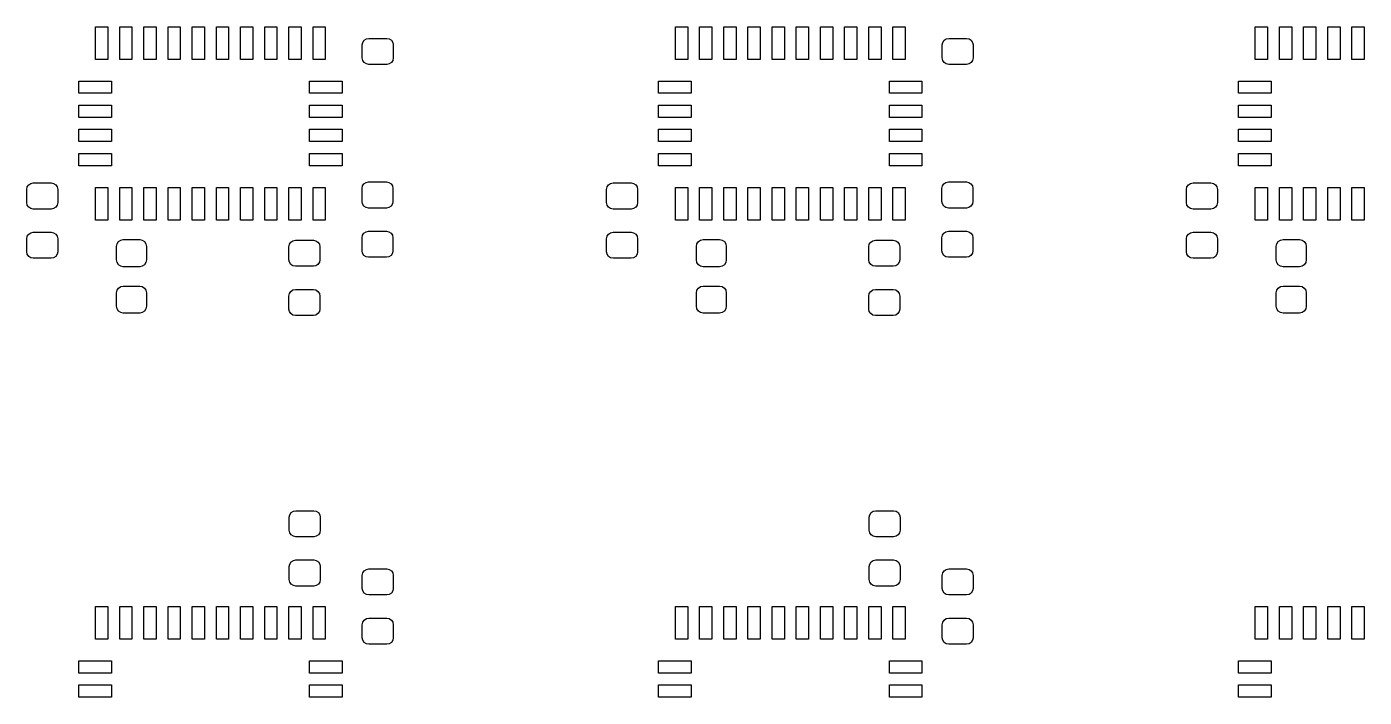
# Model space of a CAD drawing. Extents: x 120.7 to 176.3, y -84 to -28.
# Drawn here: x 120.7 to 148.38, y -55.88 to -42 of the extents above; entities that cross this region are included whole.
import ezdxf

# ---------------------------------------------------------------- set-up
doc = ezdxf.new("R2010")
doc.units = 0
doc.layers.add('BLACK', color=7, linetype='CONTINUOUS')

msp = doc.modelspace()

# ---------------------------------------------------------------- linework, layer by layer
at = {"layer": 'BLACK', "linetype": 'CONTINUOUS'}
for p, q in [((122.123, -42.675), (122.123, -42)), ((122.123, -42), (122.377, -42)), ((122.377, -42), (122.377, -42.675)), ((122.623, -42.675), (122.623, -42)), ((122.623, -42), (122.877, -42)), ((122.877, -42), (122.877, -42.675)), ((123.123, -42.675), (123.123, -42)), ((123.123, -42), (123.377, -42)), ((123.377, -42), (123.377, -42.675)), ((123.623, -42.675), (123.623, -42)), ((123.623, -42), (123.877, -42)), ((123.877, -42), (123.877, -42.675)), ((124.123, -42.675), (124.123, -42)), ((124.123, -42), (124.377, -42)), ((124.377, -42), (124.377, -42.675)), ((124.623, -42.675), (124.623, -42)), ((124.623, -42), (124.877, -42)), ((124.877, -42), (124.877, -42.675)), ((125.123, -42.675), (125.123, -42)), ((125.123, -42), (125.377, -42)), ((125.377, -42), (125.377, -42.675)), ((125.623, -42.675), (125.623, -42)), ((125.623, -42), (125.877, -42)), ((125.877, -42), (125.877, -42.675)), ((126.123, -42.675), (126.123, -42)), ((126.123, -42), (126.377, -42)), ((126.377, -42), (126.377, -42.675)), ((126.623, -42.675), (126.623, -42)), ((126.623, -42), (126.877, -42)), ((126.877, -42), (126.877, -42.675)), ((134.123, -42.675), (134.123, -42)), ((134.123, -42), (134.377, -42)), ((134.377, -42), (134.377, -42.675)), ((134.623, -42.675), (134.623, -42)), ((134.623, -42), (134.877, -42)), ((134.877, -42), (134.877, -42.675)), ((135.123, -42.675), (135.123, -42)), ((135.123, -42), (135.377, -42)), ((135.377, -42), (135.377, -42.675)), ((135.623, -42.675), (135.623, -42)), ((135.623, -42), (135.877, -42)), ((135.877, -42), (135.877, -42.675)), ((136.123, -42.675), (136.123, -42)), ((136.123, -42), (136.377, -42)), ((136.377, -42), (136.377, -42.675)), ((136.623, -42.675), (136.623, -42)), ((136.623, -42), (136.877, -42)), ((136.877, -42), (136.877, -42.675)), ((137.123, -42.675), (137.123, -42)), ((137.123, -42), (137.377, -42)), ((137.377, -42), (137.377, -42.675)), ((137.623, -42.675), (137.623, -42)), ((137.623, -42), (137.877, -42)), ((137.877, -42), (137.877, -42.675)), ((138.123, -42.675), (138.123, -42)), ((138.123, -42), (138.377, -42)), ((138.377, -42), (138.377, -42.675)), ((138.623, -42.675), (138.623, -42)), ((138.623, -42), (138.877, -42)), ((138.877, -42), (138.877, -42.675)), ((146.123, -42.675), (146.123, -42)), ((146.123, -42), (146.377, -42)), ((146.377, -42), (146.377, -42.675)), ((146.623, -42.675), (146.623, -42)), ((146.623, -42), (146.877, -42)), ((146.877, -42), (146.877, -42.675)), ((147.123, -42.675), (147.123, -42)), ((147.123, -42), (147.377, -42)), ((147.377, -42), (147.377, -42.675)), ((147.623, -42.675), (147.623, -42)), ((147.623, -42), (147.877, -42)), ((147.877, -42), (147.877, -42.675)), ((148.123, -42.675), (148.123, -42)), ((148.123, -42), (148.377, -42)), ((148.377, -42), (148.377, -42.675)), ((127.643, -42.375), (127.654, -42.3233)), ((127.654, -42.3233), (127.683, -42.2795)), ((127.683, -42.2795), (127.727, -42.2503)), ((127.727, -42.2503), (127.778, -42.24)), ((127.778, -42.24), (128.148, -42.24)), ((128.148, -42.24), (128.2, -42.2503)), ((128.2, -42.2503), (128.244, -42.2795)), ((128.244, -42.2795), (128.273, -42.3233)), ((128.273, -42.3233), (128.283, -42.375)), ((139.643, -42.375), (139.654, -42.3233)), ((139.654, -42.3233), (139.683, -42.2795)), ((139.683, -42.2795), (139.727, -42.2503)), ((139.727, -42.2503), (139.778, -42.24)), ((139.778, -42.24), (140.148, -42.24)), ((140.148, -42.24), (140.2, -42.2503)), ((140.2, -42.2503), (140.244, -42.2795)), ((140.244, -42.2795), (140.273, -42.3233)), ((140.273, -42.3233), (140.283, -42.375)), ((127.643, -42.645), (127.643, -42.375)), ((128.283, -42.375), (128.283, -42.645)), ((139.643, -42.645), (139.643, -42.375)), ((140.283, -42.375), (140.283, -42.645)), ((122.377, -42.675), (122.123, -42.675)), ((122.877, -42.675), (122.623, -42.675)), ((123.377, -42.675), (123.123, -42.675)), ((123.877, -42.675), (123.623, -42.675)), ((124.377, -42.675), (124.123, -42.675)), ((124.877, -42.675), (124.623, -42.675)), ((125.377, -42.675), (125.123, -42.675)), ((125.877, -42.675), (125.623, -42.675)), ((126.377, -42.675), (126.123, -42.675)), ((126.877, -42.675), (126.623, -42.675)), ((127.654, -42.6967), (127.643, -42.645)), ((127.683, -42.7405), (127.654, -42.6967)), ((127.727, -42.7697), (127.683, -42.7405)), ((127.778, -42.78), (127.727, -42.7697)), ((128.148, -42.78), (127.778, -42.78)), ((128.2, -42.7697), (128.148, -42.78)), ((128.244, -42.7405), (128.2, -42.7697)), ((128.273, -42.6967), (128.244, -42.7405)), ((128.283, -42.645), (128.273, -42.6967)), ((134.377, -42.675), (134.123, -42.675)), ((134.877, -42.675), (134.623, -42.675)), ((135.377, -42.675), (135.123, -42.675)), ((135.877, -42.675), (135.623, -42.675)), ((136.377, -42.675), (136.123, -42.675)), ((136.877, -42.675), (136.623, -42.675)), ((137.377, -42.675), (137.123, -42.675)), ((137.877, -42.675), (137.623, -42.675)), ((138.377, -42.675), (138.123, -42.675)), ((138.877, -42.675), (138.623, -42.675)), ((139.654, -42.6967), (139.643, -42.645)), ((139.683, -42.7405), (139.654, -42.6967)), ((139.727, -42.7697), (139.683, -42.7405)), ((139.778, -42.78), (139.727, -42.7697)), ((140.148, -42.78), (139.778, -42.78)), ((140.2, -42.7697), (140.148, -42.78)), ((140.244, -42.7405), (140.2, -42.7697)), ((140.273, -42.6967), (140.244, -42.7405)), ((140.283, -42.645), (140.273, -42.6967)), ((146.377, -42.675), (146.123, -42.675)), ((146.877, -42.675), (146.623, -42.675)), ((147.377, -42.675), (147.123, -42.675)), ((147.877, -42.675), (147.623, -42.675)), ((148.377, -42.675), (148.123, -42.675)), ((121.775, -43.377), (121.775, -43.123)), ((121.775, -43.123), (122.45, -43.123)), ((122.45, -43.123), (122.45, -43.377)), ((126.55, -43.377), (126.55, -43.123)), ((126.55, -43.123), (127.225, -43.123)), ((127.225, -43.123), (127.225, -43.377)), ((133.775, -43.377), (133.775, -43.123)), ((133.775, -43.123), (134.45, -43.123)), ((134.45, -43.123), (134.45, -43.377)), ((138.55, -43.377), (138.55, -43.123)), ((138.55, -43.123), (139.225, -43.123)), ((139.225, -43.123), (139.225, -43.377)), ((145.775, -43.377), (145.775, -43.123)), ((145.775, -43.123), (146.45, -43.123)), ((146.45, -43.123), (146.45, -43.377)), ((122.45, -43.377), (121.775, -43.377)), ((127.225, -43.377), (126.55, -43.377)), ((134.45, -43.377), (133.775, -43.377)), ((139.225, -43.377), (138.55, -43.377)), ((146.45, -43.377), (145.775, -43.377)), ((121.775, -43.877), (121.775, -43.623)), ((121.775, -43.623), (122.45, -43.623)), ((122.45, -43.623), (122.45, -43.877)), ((126.55, -43.877), (126.55, -43.623)), ((126.55, -43.623), (127.225, -43.623)), ((127.225, -43.623), (127.225, -43.877)), ((133.775, -43.877), (133.775, -43.623)), ((133.775, -43.623), (134.45, -43.623)), ((134.45, -43.623), (134.45, -43.877)), ((138.55, -43.877), (138.55, -43.623)), ((138.55, -43.623), (139.225, -43.623)), ((139.225, -43.623), (139.225, -43.877)), ((145.775, -43.877), (145.775, -43.623)), ((145.775, -43.623), (146.45, -43.623)), ((146.45, -43.623), (146.45, -43.877)), ((122.45, -43.877), (121.775, -43.877)), ((127.225, -43.877), (126.55, -43.877)), ((134.45, -43.877), (133.775, -43.877)), ((139.225, -43.877), (138.55, -43.877)), ((146.45, -43.877), (145.775, -43.877)), ((121.775, -44.377), (121.775, -44.123)), ((121.775, -44.123), (122.45, -44.123)), ((122.45, -44.123), (122.45, -44.377)), ((126.55, -44.377), (126.55, -44.123)), ((126.55, -44.123), (127.225, -44.123)), ((127.225, -44.123), (127.225, -44.377)), ((133.775, -44.377), (133.775, -44.123)), ((133.775, -44.123), (134.45, -44.123)), ((134.45, -44.123), (134.45, -44.377)), ((138.55, -44.377), (138.55, -44.123)), ((138.55, -44.123), (139.225, -44.123)), ((139.225, -44.123), (139.225, -44.377)), ((145.775, -44.377), (145.775, -44.123)), ((145.775, -44.123), (146.45, -44.123)), ((146.45, -44.123), (146.45, -44.377)), ((122.45, -44.377), (121.775, -44.377)), ((127.225, -44.377), (126.55, -44.377)), ((134.45, -44.377), (133.775, -44.377)), ((139.225, -44.377), (138.55, -44.377)), ((146.45, -44.377), (145.775, -44.377)), ((121.775, -44.877), (121.775, -44.623)), ((121.775, -44.623), (122.45, -44.623)), ((122.45, -44.623), (122.45, -44.877)), ((126.55, -44.877), (126.55, -44.623)), ((126.55, -44.623), (127.225, -44.623)), ((127.225, -44.623), (127.225, -44.877)), ((133.775, -44.877), (133.775, -44.623)), ((133.775, -44.623), (134.45, -44.623)), ((134.45, -44.623), (134.45, -44.877)), ((138.55, -44.877), (138.55, -44.623)), ((138.55, -44.623), (139.225, -44.623)), ((139.225, -44.623), (139.225, -44.877)), ((145.775, -44.877), (145.775, -44.623)), ((145.775, -44.623), (146.45, -44.623)), ((146.45, -44.623), (146.45, -44.877)), ((122.45, -44.877), (121.775, -44.877)), ((127.225, -44.877), (126.55, -44.877)), ((134.45, -44.877), (133.775, -44.877)), ((139.225, -44.877), (138.55, -44.877)), ((146.45, -44.877), (145.775, -44.877)), ((120.699, -45.3677), (120.709, -45.316)), ((120.699, -45.6377), (120.699, -45.3677)), ((120.709, -45.316), (120.739, -45.2722)), ((120.739, -45.2722), (120.782, -45.243)), ((120.782, -45.243), (120.834, -45.2327)), ((120.834, -45.2327), (121.204, -45.2327)), ((121.204, -45.2327), (121.256, -45.243)), ((121.256, -45.243), (121.3, -45.2722)), ((121.3, -45.2722), (121.329, -45.316)), ((121.329, -45.316), (121.339, -45.3677)), ((121.339, -45.3677), (121.339, -45.6377)), ((122.123, -46), (122.123, -45.325)), ((122.123, -45.325), (122.377, -45.325)), ((122.377, -45.325), (122.377, -46)), ((122.623, -46), (122.623, -45.325)), ((122.623, -45.325), (122.877, -45.325)), ((122.877, -45.325), (122.877, -46)), ((123.123, -46), (123.123, -45.325)), ((123.123, -45.325), (123.377, -45.325)), ((123.377, -45.325), (123.377, -46)), ((123.623, -46), (123.623, -45.325)), ((123.623, -45.325), (123.877, -45.325)), ((123.877, -45.325), (123.877, -46)), ((124.123, -46), (124.123, -45.325)), ((124.123, -45.325), (124.377, -45.325)), ((124.377, -45.325), (124.377, -46)), ((124.623, -46), (124.623, -45.325)), ((124.623, -45.325), (124.877, -45.325)), ((124.877, -45.325), (124.877, -46)), ((125.123, -46), (125.123, -45.325)), ((125.123, -45.325), (125.377, -45.325)), ((125.377, -45.325), (125.377, -46)), ((125.623, -46), (125.623, -45.325)), ((125.623, -45.325), (125.877, -45.325)), ((125.877, -45.325), (125.877, -46)), ((126.123, -46), (126.123, -45.325)), ((126.123, -45.325), (126.377, -45.325)), ((126.377, -45.325), (126.377, -46)), ((126.623, -46), (126.623, -45.325)), ((126.623, -45.325), (126.877, -45.325)), ((126.877, -45.325), (126.877, -46)), ((127.638, -45.3464), (127.648, -45.2947)), ((127.638, -45.6164), (127.638, -45.3464)), ((127.648, -45.2947), (127.677, -45.2509)), ((127.677, -45.2509), (127.721, -45.2217)), ((127.721, -45.2217), (127.773, -45.2114)), ((127.773, -45.2114), (128.143, -45.2114)), ((128.143, -45.2114), (128.194, -45.2217)), ((128.194, -45.2217), (128.238, -45.2509)), ((128.238, -45.2509), (128.267, -45.2947)), ((128.267, -45.2947), (128.278, -45.3464)), ((128.278, -45.3464), (128.278, -45.6164)), ((132.699, -45.3677), (132.709, -45.316)), ((132.699, -45.6377), (132.699, -45.3677)), ((132.709, -45.316), (132.739, -45.2722)), ((132.739, -45.2722), (132.782, -45.243)), ((132.782, -45.243), (132.834, -45.2327)), ((132.834, -45.2327), (133.204, -45.2327)), ((133.204, -45.2327), (133.256, -45.243)), ((133.256, -45.243), (133.3, -45.2722)), ((133.3, -45.2722), (133.329, -45.316)), ((133.329, -45.316), (133.339, -45.3677)), ((133.339, -45.3677), (133.339, -45.6377)), ((134.123, -46), (134.123, -45.325)), ((134.123, -45.325), (134.377, -45.325)), ((134.377, -45.325), (134.377, -46)), ((134.623, -46), (134.623, -45.325)), ((134.623, -45.325), (134.877, -45.325)), ((134.877, -45.325), (134.877, -46)), ((135.123, -46), (135.123, -45.325)), ((135.123, -45.325), (135.377, -45.325)), ((135.377, -45.325), (135.377, -46)), ((135.623, -46), (135.623, -45.325)), ((135.623, -45.325), (135.877, -45.325)), ((135.877, -45.325), (135.877, -46)), ((136.123, -46), (136.123, -45.325)), ((136.123, -45.325), (136.377, -45.325)), ((136.377, -45.325), (136.377, -46)), ((136.623, -46), (136.623, -45.325)), ((136.623, -45.325), (136.877, -45.325)), ((136.877, -45.325), (136.877, -46)), ((137.123, -46), (137.123, -45.325)), ((137.123, -45.325), (137.377, -45.325)), ((137.377, -45.325), (137.377, -46)), ((137.623, -46), (137.623, -45.325)), ((137.623, -45.325), (137.877, -45.325)), ((137.877, -45.325), (137.877, -46)), ((138.123, -46), (138.123, -45.325)), ((138.123, -45.325), (138.377, -45.325)), ((138.377, -45.325), (138.377, -46)), ((138.623, -46), (138.623, -45.325)), ((138.623, -45.325), (138.877, -45.325)), ((138.877, -45.325), (138.877, -46)), ((139.638, -45.3464), (139.648, -45.2947)), ((139.638, -45.6164), (139.638, -45.3464)), ((139.648, -45.2947), (139.677, -45.2509)), ((139.677, -45.2509), (139.721, -45.2217)), ((139.721, -45.2217), (139.773, -45.2114)), ((139.773, -45.2114), (140.143, -45.2114)), ((140.143, -45.2114), (140.194, -45.2217)), ((140.194, -45.2217), (140.238, -45.2509)), ((140.238, -45.2509), (140.267, -45.2947)), ((140.267, -45.2947), (140.278, -45.3464)), ((140.278, -45.3464), (140.278, -45.6164)), ((144.699, -45.3677), (144.709, -45.316)), ((144.699, -45.6377), (144.699, -45.3677)), ((144.709, -45.316), (144.739, -45.2722)), ((144.739, -45.2722), (144.782, -45.243)), ((144.782, -45.243), (144.834, -45.2327)), ((144.834, -45.2327), (145.204, -45.2327)), ((145.204, -45.2327), (145.256, -45.243)), ((145.256, -45.243), (145.3, -45.2722)), ((145.3, -45.2722), (145.329, -45.316)), ((145.329, -45.316), (145.339, -45.3677)), ((145.339, -45.3677), (145.339, -45.6377)), ((146.123, -46), (146.123, -45.325)), ((146.123, -45.325), (146.377, -45.325)), ((146.377, -45.325), (146.377, -46)), ((146.623, -46), (146.623, -45.325)), ((146.623, -45.325), (146.877, -45.325)), ((146.877, -45.325), (146.877, -46)), ((147.123, -46), (147.123, -45.325)), ((147.123, -45.325), (147.377, -45.325)), ((147.377, -45.325), (147.377, -46)), ((147.623, -46), (147.623, -45.325)), ((147.623, -45.325), (147.877, -45.325)), ((147.877, -45.325), (147.877, -46)), ((148.123, -46), (148.123, -45.325)), ((148.123, -45.325), (148.377, -45.325)), ((148.377, -45.325), (148.377, -46)), ((120.709, -45.6894), (120.699, -45.6377)), ((121.339, -45.6377), (121.329, -45.6894)), ((127.648, -45.668), (127.638, -45.6164)), ((127.677, -45.7118), (127.648, -45.668)), ((128.267, -45.668), (128.238, -45.7118)), ((128.278, -45.6164), (128.267, -45.668)), ((132.709, -45.6894), (132.699, -45.6377)), ((133.339, -45.6377), (133.329, -45.6894)), ((139.648, -45.668), (139.638, -45.6164)), ((139.677, -45.7118), (139.648, -45.668)), ((140.267, -45.668), (140.238, -45.7118)), ((140.278, -45.6164), (140.267, -45.668)), ((144.709, -45.6894), (144.699, -45.6377)), ((145.339, -45.6377), (145.329, -45.6894)), ((120.739, -45.7332), (120.709, -45.6894)), ((120.782, -45.7624), (120.739, -45.7332)), ((120.834, -45.7727), (120.782, -45.7624)), ((121.204, -45.7727), (120.834, -45.7727)), ((121.256, -45.7624), (121.204, -45.7727)), ((121.3, -45.7332), (121.256, -45.7624)), ((121.329, -45.6894), (121.3, -45.7332)), ((127.721, -45.7411), (127.677, -45.7118)), ((127.773, -45.7514), (127.721, -45.7411)), ((128.143, -45.7514), (127.773, -45.7514)), ((128.194, -45.7411), (128.143, -45.7514)), ((128.238, -45.7118), (128.194, -45.7411)), ((132.739, -45.7332), (132.709, -45.6894)), ((132.782, -45.7624), (132.739, -45.7332)), ((132.834, -45.7727), (132.782, -45.7624)), ((133.204, -45.7727), (132.834, -45.7727)), ((133.256, -45.7624), (133.204, -45.7727)), ((133.3, -45.7332), (133.256, -45.7624)), ((133.329, -45.6894), (133.3, -45.7332)), ((139.721, -45.7411), (139.677, -45.7118)), ((139.773, -45.7514), (139.721, -45.7411)), ((140.143, -45.7514), (139.773, -45.7514)), ((140.194, -45.7411), (140.143, -45.7514)), ((140.238, -45.7118), (140.194, -45.7411)), ((144.739, -45.7332), (144.709, -45.6894)), ((144.782, -45.7624), (144.739, -45.7332)), ((144.834, -45.7727), (144.782, -45.7624)), ((145.204, -45.7727), (144.834, -45.7727)), ((145.256, -45.7624), (145.204, -45.7727)), ((145.3, -45.7332), (145.256, -45.7624)), ((145.329, -45.6894), (145.3, -45.7332)), ((122.377, -46), (122.123, -46)), ((122.877, -46), (122.623, -46)), ((123.377, -46), (123.123, -46)), ((123.877, -46), (123.623, -46)), ((124.377, -46), (124.123, -46)), ((124.877, -46), (124.623, -46)), ((125.377, -46), (125.123, -46)), ((125.877, -46), (125.623, -46)), ((126.377, -46), (126.123, -46)), ((126.877, -46), (126.623, -46)), ((134.377, -46), (134.123, -46)), ((134.877, -46), (134.623, -46)), ((135.377, -46), (135.123, -46)), ((135.877, -46), (135.623, -46)), ((136.377, -46), (136.123, -46)), ((136.877, -46), (136.623, -46)), ((137.377, -46), (137.123, -46)), ((137.877, -46), (137.623, -46)), ((138.377, -46), (138.123, -46)), ((138.877, -46), (138.623, -46)), ((146.377, -46), (146.123, -46)), ((146.877, -46), (146.623, -46)), ((147.377, -46), (147.123, -46)), ((147.877, -46), (147.623, -46)), ((148.377, -46), (148.123, -46)), ((120.699, -46.3877), (120.709, -46.336)), ((120.699, -46.6577), (120.699, -46.3877)), ((120.709, -46.336), (120.739, -46.2922)), ((120.739, -46.2922), (120.782, -46.263)), ((120.782, -46.263), (120.834, -46.2527)), ((120.834, -46.2527), (121.204, -46.2527)), ((121.204, -46.2527), (121.256, -46.263)), ((121.256, -46.263), (121.3, -46.2922)), ((121.3, -46.2922), (121.329, -46.336)), ((121.329, -46.336), (121.339, -46.3877)), ((121.339, -46.3877), (121.339, -46.6577)), ((122.556, -46.5463), (122.567, -46.4928)), ((122.567, -46.4928), (122.597, -46.4474)), ((122.597, -46.4474), (122.643, -46.417)), ((122.643, -46.417), (122.696, -46.4063)), ((122.696, -46.4063), (123.036, -46.4063)), ((123.036, -46.4063), (123.09, -46.417)), ((123.09, -46.417), (123.135, -46.4474)), ((123.135, -46.4474), (123.165, -46.4928)), ((123.165, -46.4928), (123.176, -46.5463)), ((126.135, -46.5009), (126.165, -46.4571)), ((126.165, -46.4571), (126.208, -46.4278)), ((126.208, -46.4278), (126.26, -46.4176)), ((126.26, -46.4176), (126.63, -46.4176)), ((126.63, -46.4176), (126.682, -46.4278)), ((126.682, -46.4278), (126.726, -46.4571)), ((126.726, -46.4571), (126.755, -46.5009)), ((127.638, -46.3664), (127.648, -46.3147)), ((127.638, -46.6364), (127.638, -46.3664)), ((127.648, -46.3147), (127.677, -46.2709)), ((127.677, -46.2709), (127.721, -46.2417)), ((127.721, -46.2417), (127.773, -46.2314)), ((127.773, -46.2314), (128.143, -46.2314)), ((128.143, -46.2314), (128.194, -46.2417)), ((128.194, -46.2417), (128.238, -46.2709)), ((128.238, -46.2709), (128.267, -46.3147)), ((128.267, -46.3147), (128.278, -46.3664)), ((128.278, -46.3664), (128.278, -46.6364)), ((132.699, -46.3877), (132.709, -46.336)), ((132.699, -46.6577), (132.699, -46.3877)), ((132.709, -46.336), (132.739, -46.2922)), ((132.739, -46.2922), (132.782, -46.263)), ((132.782, -46.263), (132.834, -46.2527)), ((132.834, -46.2527), (133.204, -46.2527)), ((133.204, -46.2527), (133.256, -46.263)), ((133.256, -46.263), (133.3, -46.2922)), ((133.3, -46.2922), (133.329, -46.336)), ((133.329, -46.336), (133.339, -46.3877)), ((133.339, -46.3877), (133.339, -46.6577)), ((134.556, -46.5463), (134.567, -46.4928)), ((134.567, -46.4928), (134.597, -46.4474)), ((134.597, -46.4474), (134.643, -46.417)), ((134.643, -46.417), (134.696, -46.4063)), ((134.696, -46.4063), (135.036, -46.4063)), ((135.036, -46.4063), (135.09, -46.417)), ((135.09, -46.417), (135.135, -46.4474)), ((135.135, -46.4474), (135.165, -46.4928)), ((135.165, -46.4928), (135.176, -46.5463)), ((138.135, -46.5009), (138.165, -46.4571)), ((138.165, -46.4571), (138.208, -46.4278)), ((138.208, -46.4278), (138.26, -46.4176)), ((138.26, -46.4176), (138.63, -46.4176)), ((138.63, -46.4176), (138.682, -46.4278)), ((138.682, -46.4278), (138.726, -46.4571)), ((138.726, -46.4571), (138.755, -46.5009)), ((139.638, -46.3664), (139.648, -46.3147)), ((139.638, -46.6364), (139.638, -46.3664)), ((139.648, -46.3147), (139.677, -46.2709)), ((139.677, -46.2709), (139.721, -46.2417)), ((139.721, -46.2417), (139.773, -46.2314)), ((139.773, -46.2314), (140.143, -46.2314)), ((140.143, -46.2314), (140.194, -46.2417)), ((140.194, -46.2417), (140.238, -46.2709)), ((140.238, -46.2709), (140.267, -46.3147)), ((140.267, -46.3147), (140.278, -46.3664)), ((140.278, -46.3664), (140.278, -46.6364)), ((144.699, -46.3877), (144.709, -46.336)), ((144.699, -46.6577), (144.699, -46.3877)), ((144.709, -46.336), (144.739, -46.2922)), ((144.739, -46.2922), (144.782, -46.263)), ((144.782, -46.263), (144.834, -46.2527)), ((144.834, -46.2527), (145.204, -46.2527)), ((145.204, -46.2527), (145.256, -46.263)), ((145.256, -46.263), (145.3, -46.2922)), ((145.3, -46.2922), (145.329, -46.336)), ((145.329, -46.336), (145.339, -46.3877)), ((145.339, -46.3877), (145.339, -46.6577)), ((146.556, -46.5463), (146.567, -46.4928)), ((146.567, -46.4928), (146.597, -46.4474)), ((146.597, -46.4474), (146.643, -46.417)), ((146.643, -46.417), (146.696, -46.4063)), ((146.696, -46.4063), (147.036, -46.4063)), ((147.036, -46.4063), (147.09, -46.417)), ((147.09, -46.417), (147.135, -46.4474)), ((147.135, -46.4474), (147.165, -46.4928)), ((147.165, -46.4928), (147.176, -46.5463)), ((120.709, -46.7094), (120.699, -46.6577)), ((120.739, -46.7532), (120.709, -46.7094)), ((120.782, -46.7824), (120.739, -46.7532)), ((121.3, -46.7532), (121.256, -46.7824)), ((121.329, -46.7094), (121.3, -46.7532)), ((121.339, -46.6577), (121.329, -46.7094)), ((122.556, -46.8263), (122.556, -46.5463)), ((123.176, -46.5463), (123.176, -46.8263)), ((126.125, -46.5526), (126.135, -46.5009)), ((126.125, -46.8226), (126.125, -46.5526)), ((126.755, -46.5009), (126.765, -46.5526)), ((126.765, -46.5526), (126.765, -46.8226)), ((127.648, -46.688), (127.638, -46.6364)), ((127.677, -46.7318), (127.648, -46.688)), ((127.721, -46.7611), (127.677, -46.7318)), ((127.773, -46.7714), (127.721, -46.7611)), ((128.143, -46.7714), (127.773, -46.7714)), ((128.194, -46.7611), (128.143, -46.7714)), ((128.238, -46.7318), (128.194, -46.7611)), ((128.267, -46.688), (128.238, -46.7318)), ((128.278, -46.6364), (128.267, -46.688)), ((132.709, -46.7094), (132.699, -46.6577)), ((132.739, -46.7532), (132.709, -46.7094)), ((132.782, -46.7824), (132.739, -46.7532)), ((133.3, -46.7532), (133.256, -46.7824)), ((133.329, -46.7094), (133.3, -46.7532)), ((133.339, -46.6577), (133.329, -46.7094)), ((134.556, -46.8263), (134.556, -46.5463)), ((135.176, -46.5463), (135.176, -46.8263)), ((138.125, -46.5526), (138.135, -46.5009)), ((138.125, -46.8226), (138.125, -46.5526)), ((138.755, -46.5009), (138.765, -46.5526)), ((138.765, -46.5526), (138.765, -46.8226)), ((139.648, -46.688), (139.638, -46.6364)), ((139.677, -46.7318), (139.648, -46.688)), ((139.721, -46.7611), (139.677, -46.7318)), ((139.773, -46.7714), (139.721, -46.7611)), ((140.143, -46.7714), (139.773, -46.7714)), ((140.194, -46.7611), (140.143, -46.7714)), ((140.238, -46.7318), (140.194, -46.7611)), ((140.267, -46.688), (140.238, -46.7318)), ((140.278, -46.6364), (140.267, -46.688)), ((144.709, -46.7094), (144.699, -46.6577)), ((144.739, -46.7532), (144.709, -46.7094)), ((144.782, -46.7824), (144.739, -46.7532)), ((145.3, -46.7532), (145.256, -46.7824)), ((145.329, -46.7094), (145.3, -46.7532)), ((145.339, -46.6577), (145.329, -46.7094)), ((146.556, -46.8263), (146.556, -46.5463)), ((147.176, -46.5463), (147.176, -46.8263)), ((120.834, -46.7927), (120.782, -46.7824)), ((121.204, -46.7927), (120.834, -46.7927)), ((121.256, -46.7824), (121.204, -46.7927)), ((122.567, -46.8799), (122.556, -46.8263)), ((122.597, -46.9253), (122.567, -46.8799)), ((122.643, -46.9557), (122.597, -46.9253)), ((122.696, -46.9663), (122.643, -46.9557)), ((123.036, -46.9663), (122.696, -46.9663)), ((123.09, -46.9557), (123.036, -46.9663)), ((123.135, -46.9253), (123.09, -46.9557)), ((123.165, -46.8799), (123.135, -46.9253)), ((123.176, -46.8263), (123.165, -46.8799)), ((126.135, -46.8742), (126.125, -46.8226)), ((126.165, -46.918), (126.135, -46.8742)), ((126.208, -46.9473), (126.165, -46.918)), ((126.26, -46.9576), (126.208, -46.9473)), ((126.63, -46.9576), (126.26, -46.9576)), ((126.682, -46.9473), (126.63, -46.9576)), ((126.726, -46.918), (126.682, -46.9473)), ((126.755, -46.8742), (126.726, -46.918)), ((126.765, -46.8226), (126.755, -46.8742)), ((132.834, -46.7927), (132.782, -46.7824)), ((133.204, -46.7927), (132.834, -46.7927)), ((133.256, -46.7824), (133.204, -46.7927)), ((134.567, -46.8799), (134.556, -46.8263)), ((134.597, -46.9253), (134.567, -46.8799)), ((134.643, -46.9557), (134.597, -46.9253)), ((134.696, -46.9663), (134.643, -46.9557)), ((135.036, -46.9663), (134.696, -46.9663)), ((135.09, -46.9557), (135.036, -46.9663)), ((135.135, -46.9253), (135.09, -46.9557)), ((135.165, -46.8799), (135.135, -46.9253)), ((135.176, -46.8263), (135.165, -46.8799)), ((138.135, -46.8742), (138.125, -46.8226)), ((138.165, -46.918), (138.135, -46.8742)), ((138.208, -46.9473), (138.165, -46.918)), ((138.26, -46.9576), (138.208, -46.9473)), ((138.63, -46.9576), (138.26, -46.9576)), ((138.682, -46.9473), (138.63, -46.9576)), ((138.726, -46.918), (138.682, -46.9473)), ((138.755, -46.8742), (138.726, -46.918)), ((138.765, -46.8226), (138.755, -46.8742)), ((144.834, -46.7927), (144.782, -46.7824)), ((145.204, -46.7927), (144.834, -46.7927)), ((145.256, -46.7824), (145.204, -46.7927)), ((146.567, -46.8799), (146.556, -46.8263)), ((146.597, -46.9253), (146.567, -46.8799)), ((146.643, -46.9557), (146.597, -46.9253)), ((146.696, -46.9663), (146.643, -46.9557)), ((147.036, -46.9663), (146.696, -46.9663)), ((147.09, -46.9557), (147.036, -46.9663)), ((147.135, -46.9253), (147.09, -46.9557)), ((147.165, -46.8799), (147.135, -46.9253)), ((147.176, -46.8263), (147.165, -46.8799)), ((122.556, -47.5063), (122.567, -47.4528)), ((122.556, -47.7863), (122.556, -47.5063)), ((122.567, -47.4528), (122.597, -47.4074)), ((122.597, -47.4074), (122.643, -47.377)), ((122.643, -47.377), (122.696, -47.3663)), ((122.696, -47.3663), (123.036, -47.3663)), ((123.036, -47.3663), (123.09, -47.377)), ((123.09, -47.377), (123.135, -47.4074)), ((123.135, -47.4074), (123.165, -47.4528)), ((123.165, -47.4528), (123.176, -47.5063)), ((123.176, -47.5063), (123.176, -47.7863)), ((126.125, -47.5726), (126.135, -47.5209)), ((126.125, -47.8426), (126.125, -47.5726)), ((126.135, -47.5209), (126.165, -47.4771)), ((126.165, -47.4771), (126.208, -47.4478)), ((126.208, -47.4478), (126.26, -47.4376)), ((126.26, -47.4376), (126.63, -47.4376)), ((126.63, -47.4376), (126.682, -47.4478)), ((126.682, -47.4478), (126.726, -47.4771)), ((126.726, -47.4771), (126.755, -47.5209)), ((126.755, -47.5209), (126.765, -47.5726)), ((126.765, -47.5726), (126.765, -47.8426)), ((134.556, -47.5063), (134.567, -47.4528)), ((134.556, -47.7863), (134.556, -47.5063)), ((134.567, -47.4528), (134.597, -47.4074)), ((134.597, -47.4074), (134.643, -47.377)), ((134.643, -47.377), (134.696, -47.3663)), ((134.696, -47.3663), (135.036, -47.3663)), ((135.036, -47.3663), (135.09, -47.377)), ((135.09, -47.377), (135.135, -47.4074)), ((135.135, -47.4074), (135.165, -47.4528)), ((135.165, -47.4528), (135.176, -47.5063)), ((135.176, -47.5063), (135.176, -47.7863)), ((138.125, -47.5726), (138.135, -47.5209)), ((138.125, -47.8426), (138.125, -47.5726)), ((138.135, -47.5209), (138.165, -47.4771)), ((138.165, -47.4771), (138.208, -47.4478)), ((138.208, -47.4478), (138.26, -47.4376)), ((138.26, -47.4376), (138.63, -47.4376)), ((138.63, -47.4376), (138.682, -47.4478)), ((138.682, -47.4478), (138.726, -47.4771)), ((138.726, -47.4771), (138.755, -47.5209)), ((138.755, -47.5209), (138.765, -47.5726)), ((138.765, -47.5726), (138.765, -47.8426)), ((146.556, -47.5063), (146.567, -47.4528)), ((146.556, -47.7863), (146.556, -47.5063)), ((146.567, -47.4528), (146.597, -47.4074)), ((146.597, -47.4074), (146.643, -47.377)), ((146.643, -47.377), (146.696, -47.3663)), ((146.696, -47.3663), (147.036, -47.3663)), ((147.036, -47.3663), (147.09, -47.377)), ((147.09, -47.377), (147.135, -47.4074)), ((147.135, -47.4074), (147.165, -47.4528)), ((147.165, -47.4528), (147.176, -47.5063)), ((147.176, -47.5063), (147.176, -47.7863)), ((122.567, -47.8399), (122.556, -47.7863)), ((122.597, -47.8853), (122.567, -47.8399)), ((123.165, -47.8399), (123.135, -47.8853)), ((123.176, -47.7863), (123.165, -47.8399)), ((126.135, -47.8942), (126.125, -47.8426)), ((126.765, -47.8426), (126.755, -47.8942)), ((134.567, -47.8399), (134.556, -47.7863)), ((134.597, -47.8853), (134.567, -47.8399)), ((135.165, -47.8399), (135.135, -47.8853)), ((135.176, -47.7863), (135.165, -47.8399)), ((138.135, -47.8942), (138.125, -47.8426)), ((138.765, -47.8426), (138.755, -47.8942)), ((146.567, -47.8399), (146.556, -47.7863)), ((146.597, -47.8853), (146.567, -47.8399)), ((147.165, -47.8399), (147.135, -47.8853)), ((147.176, -47.7863), (147.165, -47.8399)), ((122.643, -47.9157), (122.597, -47.8853)), ((122.696, -47.9263), (122.643, -47.9157)), ((123.036, -47.9263), (122.696, -47.9263)), ((123.09, -47.9157), (123.036, -47.9263)), ((123.135, -47.8853), (123.09, -47.9157)), ((126.165, -47.938), (126.135, -47.8942)), ((126.208, -47.9673), (126.165, -47.938)), ((126.26, -47.9776), (126.208, -47.9673)), ((126.63, -47.9776), (126.26, -47.9776)), ((126.682, -47.9673), (126.63, -47.9776)), ((126.726, -47.938), (126.682, -47.9673)), ((126.755, -47.8942), (126.726, -47.938)), ((134.643, -47.9157), (134.597, -47.8853)), ((134.696, -47.9263), (134.643, -47.9157)), ((135.036, -47.9263), (134.696, -47.9263)), ((135.09, -47.9157), (135.036, -47.9263)), ((135.135, -47.8853), (135.09, -47.9157)), ((138.165, -47.938), (138.135, -47.8942)), ((138.208, -47.9673), (138.165, -47.938)), ((138.26, -47.9776), (138.208, -47.9673)), ((138.63, -47.9776), (138.26, -47.9776)), ((138.682, -47.9673), (138.63, -47.9776)), ((138.726, -47.938), (138.682, -47.9673)), ((138.755, -47.8942), (138.726, -47.938)), ((146.643, -47.9157), (146.597, -47.8853)), ((146.696, -47.9263), (146.643, -47.9157)), ((147.036, -47.9263), (146.696, -47.9263)), ((147.09, -47.9157), (147.036, -47.9263)), ((147.135, -47.8853), (147.09, -47.9157)), ((126.172, -52.0556), (126.216, -52.0263)), ((126.216, -52.0263), (126.267, -52.016)), ((126.267, -52.016), (126.637, -52.016)), ((126.637, -52.016), (126.689, -52.0263)), ((126.689, -52.0263), (126.733, -52.0556)), ((138.172, -52.0556), (138.216, -52.0263)), ((138.216, -52.0263), (138.267, -52.016)), ((138.267, -52.016), (138.637, -52.016)), ((138.637, -52.016), (138.689, -52.0263)), ((138.689, -52.0263), (138.733, -52.0556)), ((126.132, -52.151), (126.143, -52.0994)), ((126.132, -52.421), (126.132, -52.151)), ((126.143, -52.0994), (126.172, -52.0556)), ((126.733, -52.0556), (126.762, -52.0994)), ((126.762, -52.0994), (126.772, -52.151)), ((126.772, -52.151), (126.772, -52.421)), ((138.132, -52.151), (138.143, -52.0994)), ((138.132, -52.421), (138.132, -52.151)), ((138.143, -52.0994), (138.172, -52.0556)), ((138.733, -52.0556), (138.762, -52.0994)), ((138.762, -52.0994), (138.772, -52.151)), ((138.772, -52.151), (138.772, -52.421)), ((126.143, -52.4727), (126.132, -52.421)), ((126.172, -52.5165), (126.143, -52.4727)), ((126.216, -52.5457), (126.172, -52.5165)), ((126.267, -52.556), (126.216, -52.5457)), ((126.637, -52.556), (126.267, -52.556)), ((126.689, -52.5457), (126.637, -52.556)), ((126.733, -52.5165), (126.689, -52.5457)), ((126.762, -52.4727), (126.733, -52.5165)), ((126.772, -52.421), (126.762, -52.4727)), ((138.143, -52.4727), (138.132, -52.421)), ((138.172, -52.5165), (138.143, -52.4727)), ((138.216, -52.5457), (138.172, -52.5165)), ((138.267, -52.556), (138.216, -52.5457)), ((138.637, -52.556), (138.267, -52.556)), ((138.689, -52.5457), (138.637, -52.556)), ((138.733, -52.5165), (138.689, -52.5457)), ((138.762, -52.4727), (138.733, -52.5165)), ((138.772, -52.421), (138.762, -52.4727)), ((126.132, -53.171), (126.143, -53.1194)), ((126.143, -53.1194), (126.172, -53.0756)), ((126.172, -53.0756), (126.216, -53.0463)), ((126.216, -53.0463), (126.267, -53.036)), ((126.267, -53.036), (126.637, -53.036)), ((126.637, -53.036), (126.689, -53.0463)), ((126.689, -53.0463), (126.733, -53.0756)), ((126.733, -53.0756), (126.762, -53.1194)), ((126.762, -53.1194), (126.772, -53.171)), ((138.132, -53.171), (138.143, -53.1194)), ((138.143, -53.1194), (138.172, -53.0756)), ((138.172, -53.0756), (138.216, -53.0463)), ((138.216, -53.0463), (138.267, -53.036)), ((138.267, -53.036), (138.637, -53.036)), ((138.637, -53.036), (138.689, -53.0463)), ((138.689, -53.0463), (138.733, -53.0756)), ((138.733, -53.0756), (138.762, -53.1194)), ((138.762, -53.1194), (138.772, -53.171)), ((126.132, -53.441), (126.132, -53.171)), ((126.772, -53.171), (126.772, -53.441)), ((127.643, -53.355), (127.654, -53.3033)), ((127.643, -53.625), (127.643, -53.355)), ((127.654, -53.3033), (127.683, -53.2595)), ((127.683, -53.2595), (127.727, -53.2303)), ((127.727, -53.2303), (127.778, -53.22)), ((127.778, -53.22), (128.148, -53.22)), ((128.148, -53.22), (128.2, -53.2303)), ((128.2, -53.2303), (128.244, -53.2595)), ((128.244, -53.2595), (128.273, -53.3033)), ((128.273, -53.3033), (128.283, -53.355)), ((128.283, -53.355), (128.283, -53.625)), ((138.132, -53.441), (138.132, -53.171)), ((138.772, -53.171), (138.772, -53.441)), ((139.643, -53.355), (139.654, -53.3033)), ((139.643, -53.625), (139.643, -53.355)), ((139.654, -53.3033), (139.683, -53.2595)), ((139.683, -53.2595), (139.727, -53.2303)), ((139.727, -53.2303), (139.778, -53.22)), ((139.778, -53.22), (140.148, -53.22)), ((140.148, -53.22), (140.2, -53.2303)), ((140.2, -53.2303), (140.244, -53.2595)), ((140.244, -53.2595), (140.273, -53.3033)), ((140.273, -53.3033), (140.283, -53.355)), ((140.283, -53.355), (140.283, -53.625)), ((126.143, -53.4927), (126.132, -53.441)), ((126.172, -53.5365), (126.143, -53.4927)), ((126.216, -53.5657), (126.172, -53.5365)), ((126.267, -53.576), (126.216, -53.5657)), ((126.637, -53.576), (126.267, -53.576)), ((126.689, -53.5657), (126.637, -53.576)), ((126.733, -53.5365), (126.689, -53.5657)), ((126.762, -53.4927), (126.733, -53.5365)), ((126.772, -53.441), (126.762, -53.4927)), ((127.654, -53.6767), (127.643, -53.625)), ((127.683, -53.7205), (127.654, -53.6767)), ((128.273, -53.6767), (128.244, -53.7205)), ((128.283, -53.625), (128.273, -53.6767)), ((138.143, -53.4927), (138.132, -53.441)), ((138.172, -53.5365), (138.143, -53.4927)), ((138.216, -53.5657), (138.172, -53.5365)), ((138.267, -53.576), (138.216, -53.5657)), ((138.637, -53.576), (138.267, -53.576)), ((138.689, -53.5657), (138.637, -53.576)), ((138.733, -53.5365), (138.689, -53.5657)), ((138.762, -53.4927), (138.733, -53.5365)), ((138.772, -53.441), (138.762, -53.4927)), ((139.654, -53.6767), (139.643, -53.625)), ((139.683, -53.7205), (139.654, -53.6767)), ((140.273, -53.6767), (140.244, -53.7205)), ((140.283, -53.625), (140.273, -53.6767)), ((127.727, -53.7497), (127.683, -53.7205)), ((127.778, -53.76), (127.727, -53.7497)), ((128.148, -53.76), (127.778, -53.76)), ((128.2, -53.7497), (128.148, -53.76)), ((128.244, -53.7205), (128.2, -53.7497)), ((139.727, -53.7497), (139.683, -53.7205)), ((139.778, -53.76), (139.727, -53.7497)), ((140.148, -53.76), (139.778, -53.76)), ((140.2, -53.7497), (140.148, -53.76)), ((140.244, -53.7205), (140.2, -53.7497)), ((122.123, -54.675), (122.123, -54)), ((122.123, -54), (122.377, -54)), ((122.377, -54), (122.377, -54.675)), ((122.623, -54.675), (122.623, -54)), ((122.623, -54), (122.877, -54)), ((122.877, -54), (122.877, -54.675)), ((123.123, -54.675), (123.123, -54)), ((123.123, -54), (123.377, -54)), ((123.377, -54), (123.377, -54.675)), ((123.623, -54.675), (123.623, -54)), ((123.623, -54), (123.877, -54)), ((123.877, -54), (123.877, -54.675)), ((124.123, -54.675), (124.123, -54)), ((124.123, -54), (124.377, -54)), ((124.377, -54), (124.377, -54.675)), ((124.623, -54.675), (124.623, -54)), ((124.623, -54), (124.877, -54)), ((124.877, -54), (124.877, -54.675)), ((125.123, -54.675), (125.123, -54)), ((125.123, -54), (125.377, -54)), ((125.377, -54), (125.377, -54.675)), ((125.623, -54.675), (125.623, -54)), ((125.623, -54), (125.877, -54)), ((125.877, -54), (125.877, -54.675)), ((126.123, -54.675), (126.123, -54)), ((126.123, -54), (126.377, -54)), ((126.377, -54), (126.377, -54.675)), ((126.623, -54.675), (126.623, -54)), ((126.623, -54), (126.877, -54)), ((126.877, -54), (126.877, -54.675)), ((127.727, -54.2503), (127.778, -54.24)), ((127.778, -54.24), (128.148, -54.24)), ((128.148, -54.24), (128.2, -54.2503)), ((134.123, -54.675), (134.123, -54)), ((134.123, -54), (134.377, -54)), ((134.377, -54), (134.377, -54.675)), ((134.623, -54.675), (134.623, -54)), ((134.623, -54), (134.877, -54)), ((134.877, -54), (134.877, -54.675)), ((135.123, -54.675), (135.123, -54)), ((135.123, -54), (135.377, -54)), ((135.377, -54), (135.377, -54.675)), ((135.623, -54.675), (135.623, -54)), ((135.623, -54), (135.877, -54)), ((135.877, -54), (135.877, -54.675)), ((136.123, -54.675), (136.123, -54)), ((136.123, -54), (136.377, -54)), ((136.377, -54), (136.377, -54.675)), ((136.623, -54.675), (136.623, -54)), ((136.623, -54), (136.877, -54)), ((136.877, -54), (136.877, -54.675)), ((137.123, -54.675), (137.123, -54)), ((137.123, -54), (137.377, -54)), ((137.377, -54), (137.377, -54.675)), ((137.623, -54.675), (137.623, -54)), ((137.623, -54), (137.877, -54)), ((137.877, -54), (137.877, -54.675)), ((138.123, -54.675), (138.123, -54)), ((138.123, -54), (138.377, -54)), ((138.377, -54), (138.377, -54.675)), ((138.623, -54.675), (138.623, -54)), ((138.623, -54), (138.877, -54)), ((138.877, -54), (138.877, -54.675)), ((139.727, -54.2503), (139.778, -54.24)), ((139.778, -54.24), (140.148, -54.24)), ((140.148, -54.24), (140.2, -54.2503)), ((146.123, -54.675), (146.123, -54)), ((146.123, -54), (146.377, -54)), ((146.377, -54), (146.377, -54.675)), ((146.623, -54.675), (146.623, -54)), ((146.623, -54), (146.877, -54)), ((146.877, -54), (146.877, -54.675)), ((147.123, -54.675), (147.123, -54)), ((147.123, -54), (147.377, -54)), ((147.377, -54), (147.377, -54.675)), ((147.623, -54.675), (147.623, -54)), ((147.623, -54), (147.877, -54)), ((147.877, -54), (147.877, -54.675)), ((148.123, -54.675), (148.123, -54)), ((148.123, -54), (148.377, -54)), ((148.377, -54), (148.377, -54.675)), ((127.643, -54.375), (127.654, -54.3233)), ((127.643, -54.645), (127.643, -54.375)), ((127.654, -54.3233), (127.683, -54.2795)), ((127.683, -54.2795), (127.727, -54.2503)), ((128.2, -54.2503), (128.244, -54.2795)), ((128.244, -54.2795), (128.273, -54.3233)), ((128.273, -54.3233), (128.283, -54.375)), ((128.283, -54.375), (128.283, -54.645)), ((139.643, -54.375), (139.654, -54.3233)), ((139.643, -54.645), (139.643, -54.375)), ((139.654, -54.3233), (139.683, -54.2795)), ((139.683, -54.2795), (139.727, -54.2503)), ((140.2, -54.2503), (140.244, -54.2795)), ((140.244, -54.2795), (140.273, -54.3233)), ((140.273, -54.3233), (140.283, -54.375)), ((140.283, -54.375), (140.283, -54.645)), ((122.377, -54.675), (122.123, -54.675)), ((122.877, -54.675), (122.623, -54.675)), ((123.377, -54.675), (123.123, -54.675)), ((123.877, -54.675), (123.623, -54.675)), ((124.377, -54.675), (124.123, -54.675)), ((124.877, -54.675), (124.623, -54.675)), ((125.377, -54.675), (125.123, -54.675)), ((125.877, -54.675), (125.623, -54.675)), ((126.377, -54.675), (126.123, -54.675)), ((126.877, -54.675), (126.623, -54.675)), ((127.654, -54.6967), (127.643, -54.645)), ((127.683, -54.7405), (127.654, -54.6967)), ((127.727, -54.7697), (127.683, -54.7405)), ((127.778, -54.78), (127.727, -54.7697)), ((128.148, -54.78), (127.778, -54.78)), ((128.2, -54.7697), (128.148, -54.78)), ((128.244, -54.7405), (128.2, -54.7697)), ((128.273, -54.6967), (128.244, -54.7405)), ((128.283, -54.645), (128.273, -54.6967)), ((134.377, -54.675), (134.123, -54.675)), ((134.877, -54.675), (134.623, -54.675)), ((135.377, -54.675), (135.123, -54.675)), ((135.877, -54.675), (135.623, -54.675)), ((136.377, -54.675), (136.123, -54.675)), ((136.877, -54.675), (136.623, -54.675)), ((137.377, -54.675), (137.123, -54.675)), ((137.877, -54.675), (137.623, -54.675)), ((138.377, -54.675), (138.123, -54.675)), ((138.877, -54.675), (138.623, -54.675)), ((139.654, -54.6967), (139.643, -54.645)), ((139.683, -54.7405), (139.654, -54.6967)), ((139.727, -54.7697), (139.683, -54.7405)), ((139.778, -54.78), (139.727, -54.7697)), ((140.148, -54.78), (139.778, -54.78)), ((140.2, -54.7697), (140.148, -54.78)), ((140.244, -54.7405), (140.2, -54.7697)), ((140.273, -54.6967), (140.244, -54.7405)), ((140.283, -54.645), (140.273, -54.6967)), ((146.377, -54.675), (146.123, -54.675)), ((146.877, -54.675), (146.623, -54.675)), ((147.377, -54.675), (147.123, -54.675)), ((147.877, -54.675), (147.623, -54.675)), ((148.377, -54.675), (148.123, -54.675)), ((121.775, -55.377), (121.775, -55.123)), ((121.775, -55.123), (122.45, -55.123)), ((122.45, -55.123), (122.45, -55.377)), ((126.55, -55.377), (126.55, -55.123)), ((126.55, -55.123), (127.225, -55.123)), ((127.225, -55.123), (127.225, -55.377)), ((133.775, -55.377), (133.775, -55.123)), ((133.775, -55.123), (134.45, -55.123)), ((134.45, -55.123), (134.45, -55.377)), ((138.55, -55.377), (138.55, -55.123)), ((138.55, -55.123), (139.225, -55.123)), ((139.225, -55.123), (139.225, -55.377)), ((145.775, -55.377), (145.775, -55.123)), ((145.775, -55.123), (146.45, -55.123)), ((146.45, -55.123), (146.45, -55.377)), ((122.45, -55.377), (121.775, -55.377)), ((121.775, -55.877), (121.775, -55.623)), ((121.775, -55.623), (122.45, -55.623)), ((122.45, -55.623), (122.45, -55.877)), ((127.225, -55.377), (126.55, -55.377)), ((126.55, -55.877), (126.55, -55.623)), ((126.55, -55.623), (127.225, -55.623)), ((127.225, -55.623), (127.225, -55.877)), ((134.45, -55.377), (133.775, -55.377)), ((133.775, -55.877), (133.775, -55.623)), ((133.775, -55.623), (134.45, -55.623)), ((134.45, -55.623), (134.45, -55.877)), ((139.225, -55.377), (138.55, -55.377)), ((138.55, -55.877), (138.55, -55.623)), ((138.55, -55.623), (139.225, -55.623)), ((139.225, -55.623), (139.225, -55.877)), ((146.45, -55.377), (145.775, -55.377)), ((145.775, -55.877), (145.775, -55.623)), ((145.775, -55.623), (146.45, -55.623)), ((146.45, -55.623), (146.45, -55.877)), ((122.45, -55.877), (121.775, -55.877)), ((127.225, -55.877), (126.55, -55.877)), ((134.45, -55.877), (133.775, -55.877)), ((139.225, -55.877), (138.55, -55.877)), ((146.45, -55.877), (145.775, -55.877))]:
    msp.add_line(p, q, dxfattribs=at)

doc.saveas('drawing.dxf')
